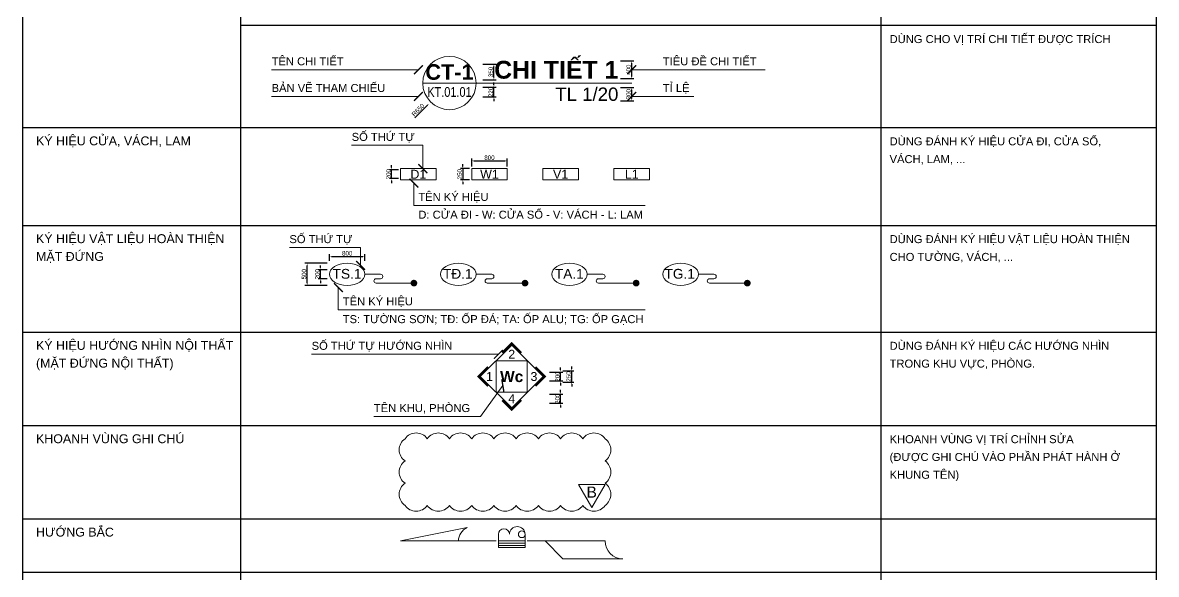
# Model space of a CAD drawing. Header units: millimetres. Extents: x -1682 to 23818, y -2364 to 49187.
# Drawn here: x -1682 to 23818, y 10736 to 23145 of the extents above; entities that cross this region are included whole.
import ezdxf
from ezdxf.enums import TextEntityAlignment as Align

# ---------------------------------------------------------------- set-up
doc = ezdxf.new("R2010")
doc.units = ezdxf.units.MM
doc.set_wipeout_variables(frame=1)
doc.linetypes.add('DOTX2', pattern=[12.7, 0, -12.7])
for name, color, linetype, lineweight in [('CHU-1', 7, 'Continuous', 9), ('DIM', 1, 'Continuous', 5), ('KI-HIEU', 6, 'Continuous', 13), ('KI-HIEU-1', 151, 'Continuous', 9), ('NET THAY', 2, 'Continuous', 25)]:
    doc.layers.add(name, color=color, linetype=linetype, lineweight=lineweight)
doc.layers.add('Z-NO-PLOT', color=249, linetype='Continuous', plot=False)
doc.styles.add('Arial', font='arial_0.ttf', dxfattribs={"height": 200})
doc.styles.add('Arial - Bold', font='arialbd_0.ttf')
doc.styles.add('Arial - Dim', font='arial_0.ttf', dxfattribs={"width": 0.8})
doc.styles.add('TA1', font='arial_0.ttf')
doc.dimstyles.new('D_100', dxfattribs={"dimtxt": 220, "dimasz": 150, "dimexe": 150, "dimexo": 150, "dimgap": 80, "dimtad": 1, "dimdec": 0, "dimzin": 9, "dimtxsty": 'TA1', "dimblk": 'ARCHTICK', "dimcen": 1, "dimdle": 150, "dimclrd": 256, "dimclre": 256, "dimclrt": 7, "dimadec": 0, "dimazin": 0, "dimtfac": 1, "dimtdec": 0, "dimtix": 1, "dimtmove": 1, "dimatfit": 3, "dimfxl": 0, "dimtolj": 1, "dimtzin": 0, "dimlwd": -1, "dimlwe": -1, "dimarcsym": 0})
doc.dimstyles.new('D_150_KTx1.5', dxfattribs={"dimtxt": 300, "dimasz": 225, "dimexe": 225, "dimexo": 225, "dimgap": 120, "dimtad": 1, "dimdec": 0, "dimzin": 9, "dimtxsty": 'TA1', "dimblk": 'ARCHTICK', "dimcen": 1, "dimdle": 225, "dimclrd": 256, "dimclre": 256, "dimclrt": 7, "dimadec": 0, "dimazin": 0, "dimtfac": 1, "dimtdec": 0, "dimtix": 1, "dimtmove": 1, "dimatfit": 3, "dimldrblk": 'ARCHTICK', "dimfxl": 0, "dimtolj": 1, "dimtzin": 0, "dimlwd": -1, "dimlwe": -1, "dimarcsym": 0})

# ---------------------------------------------------------------- blocks, each defined once
blk = doc.blocks.new('*U22')
at = {"color": 7, "flags": 8}
for tag, height, style, p in [('CHITIET', 400, 'Arial - Bold', (3800, 100)), ('TL', 300, 'Arial', (3800, -400))]:
    blk.add_attdef(tag, text='', height=height, dxfattribs=dict(at, style=style)).set_placement(p, align=Align.RIGHT)
blk.add_wipeout([(650, 0), (648.7173734783765, 40.813837694053746), (644.8745558544106, 81.46660181679772), (638.4867129736476, 121.79785448072107), (629.5790547336102, 161.6484266571556), (618.1867355918498, 200.86104634371577), (604.3547158273634, 239.28095924504055), (588.1375841029126, 276.75653951729714), (569.5993420285113, 313.1398881661148), (548.8131515763097, 348.2874167363477), (525.8610463437159, 382.06041399010746), (500.83360780426307, 414.32559333664835), (473.8296078239175, 444.9556188536476), (444.95561885364776, 473.8296078239173), (414.32559333664835, 500.8336078042628), (382.0604139901077, 525.8610463437158), (348.2874167363479, 548.8131515763096), (313.139888166115, 569.5993420285113), (276.7565395172972, 588.1375841029123), (239.2809592450407, 604.3547158273634), (200.86104634371566, 618.1867355918498), (161.64842665715548, 629.5790547336103), (121.79785448072079, 638.4867129736476), (81.46660181679748, 644.8745558544103), (40.81383769405335, 648.7173734783767), (-3.9318727310458374e-13, 650), (-40.813837694054136, 648.7173734783764), (-81.46660181679826, 644.8745558544103), (-121.79785448072157, 638.4867129736474), (-161.64842665715628, 629.5790547336103), (-200.86104634371645, 618.1867355918496), (-239.28095924504134, 604.3547158273632), (-276.7565395172978, 588.1375841029123), (-313.13988816611555, 569.5993420285113), (-348.2874167363484, 548.8131515763093), (-382.06041399010826, 525.8610463437153), (-414.325593336649, 500.83360780426233), (-444.9556188536484, 473.82960782391683), (-473.82960782391814, 444.9556188536469), (-500.83360780426364, 414.32559333664744), (-525.8610463437165, 382.06041399010655), (-548.8131515763104, 348.2874167363468), (-569.599342028512, 313.1398881661137), (-588.1375841029133, 276.756539517296), (-604.354715827364, 239.2809592450394), (-618.1867355918504, 200.8610463437144), (-629.5790547336107, 161.648426657154), (-638.486712973648, 121.79785448071948), (-644.8745558544108, 81.46660181679636), (-648.7173734783767, 40.81383769405193), (-650, -1.5916157281026244e-12), (-648.7173734783764, -40.81383769405534), (-644.8745558544103, -81.46660181679954), (-638.4867129736473, -121.79785448072289), (-629.5790547336096, -161.64842665715742), (-618.1867355918492, -200.8610463437176), (-604.3547158273627, -239.2809592450426), (-588.1375841029119, -276.75653951729896), (-569.5993420285105, -313.13988816611663), (-548.8131515763085, -348.28741673634966), (-525.8610463437145, -382.0604139901094), (-500.8336078042616, -414.32559333665006), (-473.829607823916, -444.9556188536493), (-444.9556188536459, -473.8296078239191), (-414.32559333664636, -500.8336078042646), (-382.06041399010576, -525.8610463437171), (-348.2874167363461, -548.8131515763108), (-313.13988816611345, -569.5993420285123), (-276.7565395172957, -588.1375841029133), (-239.28095924503953, -604.354715827364), (-200.86104634371475, -618.1867355918502), (-161.64842665715483, -629.5790547336105), (-121.79785448072045, -638.4867129736477), (-81.46660181679742, -644.8745558544107), (-40.813837694053575, -648.7173734783765), (-1.1939911949768178e-13, -650), (40.81383769405335, -648.7173734783765), (81.46660181679717, -644.8745558544107), (121.79785448072019, -638.4867129736477), (161.6484266571546, -629.5790547336105), (200.86104634371466, -618.1867355918505), (239.28095924503927, -604.354715827364), (276.75653951729566, -588.1375841029133), (313.13988816611317, -569.5993420285123), (348.28741673634596, -548.813151576311), (382.06041399010553, -525.8610463437172), (414.3255933366463, -500.83360780426494), (444.9556188536455, -473.82960782391933), (473.82960782391535, -444.95561885365), (500.8336078042609, -414.32559333665097), (525.8610463437137, -382.0604139901104), (548.8131515763077, -348.287416736351), (569.5993420285092, -313.13988816611845), (588.1375841029108, -276.7565395173011), (604.3547158273617, -239.28095924504487), (618.1867355918484, -200.86104634372032), (629.5790547336088, -161.64842665716037), (638.4867129736466, -121.79785448072607), (644.8745558544099, -81.46660181680318), (648.7173734783763, -40.81383769405943)])
blk.add_line((4100, 0), (-600, 0))
blk.add_circle((0, 0), 600)
at = {"color": 7, "style": 'Arial - Bold', "flags": 8}
blk.add_attdef('CT-1', text='', height=350, dxfattribs=at).set_placement((0, 250), align=Align.MIDDLE_CENTER)
at = {"color": 7, "style": 'Arial - Dim', "width": 0.8, "flags": 8}
blk.add_attdef('KT.00.00', text='', height=220, dxfattribs=at).set_placement((0, -200), align=Align.MIDDLE_CENTER)
blk = doc.blocks.new('*D68')
at = {"layer": 'Defpoints', "color": 0, "transparency": 16777216}
for p in [(7918.085693446847, 21786.20011009171), (7458.466285675585, 21326.58070232047)]:
    blk.add_point(p, dxfattribs=at)
at = {"layer": 'Z-NO-PLOT', "transparency": 16777216}
for p, q in [((7917.085693446846, 21786.2001100917), (7919.085693446848, 21786.20011009171)), ((7918.085693446845, 21785.2001100917), (7918.085693446847, 21787.20011009171)), ((7135.811435602634, 21003.92585224754), (7423.110946616255, 21291.22536326115))]:
    blk.add_line(p, q, dxfattribs=at)
blk.add_solid([(7417.218390106367, 21297.11791977103), (7429.003503126143, 21285.33280675126), (7458.466285675585, 21326.58070232047)], dxfattribs=at)
at = {"layer": 'Z-NO-PLOT', "color": 7, "lineweight": 5, "transparency": 16777216, "insert": (7211.538423765182, 21180.14303603928), "char_height": 100, "attachment_point": 5, "rotation": 44.99999999999816, "style": 'TA1'}
blk.add_mtext('\\A1;R650', dxfattribs=at)
blk = doc.blocks.new('_ArchTick')
at = {"color": 0, "const_width": 0.15}
blk.add_lwpolyline([(-0.5, -0.5), (0.5, 0.5)], dxfattribs=at)
blk = doc.blocks.new('*D69')
at = {"layer": 'Defpoints', "color": 0, "transparency": 16777216}
for p in [(11718.08569344693, 22286.20011009178), (12018.08569344693, 22286.20011009178), (11718.08569344693, 21886.20011009178)]:
    blk.add_point(p, dxfattribs=at)
at = {"layer": 'Z-NO-PLOT', "transparency": 16777216}
for p, q in [((11768.08569344693, 22286.20011009178), (12068.08569344693, 22286.20011009178)), ((12018.08569344693, 21936.20011009178), (12018.08569344693, 22236.20011009178)), ((11768.08569344693, 21886.20011009178), (12068.08569344693, 21886.20011009178))]:
    blk.add_line(p, q, dxfattribs=at)
for points in [[(12009.7523601136, 22236.20011009178), (12026.41902678027, 22236.20011009178), (12018.08569344693, 22286.20011009178)], [(12009.7523601136, 21936.20011009178), (12026.41902678027, 21936.20011009178), (12018.08569344693, 21886.20011009178)]]:
    blk.add_solid(points, dxfattribs=at)
at = {"layer": 'Z-NO-PLOT', "color": 7, "lineweight": 5, "transparency": 16777216, "insert": (11947.02839467476, 22086.20011009179), "char_height": 100, "attachment_point": 5, "rotation": 90, "style": 'TA1'}
blk.add_mtext('\\A1;400', dxfattribs=at)
blk = doc.blocks.new('*D70')
at = {"layer": 'Defpoints', "color": 0, "transparency": 16777216}
for p in [(11718.08569344693, 21686.20011009178), (12018.08569344693, 21686.20011009178), (11718.08569344693, 21386.20011009178)]:
    blk.add_point(p, dxfattribs=at)
at = {"layer": 'Z-NO-PLOT', "transparency": 16777216}
for p, q in [((11768.08569344693, 21686.20011009178), (12068.08569344693, 21686.20011009178)), ((12018.08569344693, 21436.20011009178), (12018.08569344693, 21636.20011009178)), ((11768.08569344693, 21386.20011009178), (12068.08569344693, 21386.20011009178))]:
    blk.add_line(p, q, dxfattribs=at)
for points in [[(12009.7523601136, 21636.20011009178), (12026.41902678027, 21636.20011009178), (12018.08569344693, 21686.20011009178)], [(12009.7523601136, 21436.20011009178), (12026.41902678027, 21436.20011009178), (12018.08569344693, 21386.20011009178)]]:
    blk.add_solid(points, dxfattribs=at)
at = {"layer": 'Z-NO-PLOT', "color": 7, "lineweight": 5, "transparency": 16777216, "insert": (11946.99428826276, 21536.20011009179), "char_height": 100, "attachment_point": 5, "rotation": 90, "style": 'TA1'}
blk.add_mtext('\\A1;300', dxfattribs=at)
blk = doc.blocks.new('*D71')
at = {"layer": 'Defpoints', "color": 0, "transparency": 16777216}
for p in [(8618.085693446934, 22211.20011009178), (8918.085693446934, 22211.20011009178), (8618.085693446934, 21861.20011009178)]:
    blk.add_point(p, dxfattribs=at)
at = {"layer": 'Z-NO-PLOT', "transparency": 16777216}
for p, q in [((8668.085693446934, 22211.20011009178), (8968.085693446934, 22211.20011009178)), ((8918.085693446934, 21911.20011009178), (8918.085693446934, 22161.20011009178)), ((8668.085693446934, 21861.20011009178), (8968.085693446934, 21861.20011009178))]:
    blk.add_line(p, q, dxfattribs=at)
for points in [[(8909.7523601136, 22161.20011009178), (8926.419026780268, 22161.20011009178), (8918.085693446934, 22211.20011009178)], [(8909.7523601136, 21911.20011009178), (8926.419026780268, 21911.20011009178), (8918.085693446934, 21861.20011009178)]]:
    blk.add_solid(points, dxfattribs=at)
at = {"layer": 'Z-NO-PLOT', "color": 7, "lineweight": 5, "transparency": 16777216, "insert": (8846.994288262757, 22036.20011009179), "char_height": 100, "attachment_point": 5, "rotation": 90, "style": 'TA1'}
blk.add_mtext('\\A1;350', dxfattribs=at)
blk = doc.blocks.new('*D72')
at = {"layer": 'Defpoints', "color": 0, "transparency": 16777216}
for p in [(8618.085693446934, 21696.20011009178), (8918.085693446934, 21696.20011009178), (8618.085693446934, 21476.20011009178)]:
    blk.add_point(p, dxfattribs=at)
at = {"layer": 'Z-NO-PLOT', "transparency": 16777216}
for p, q in [((8668.085693446934, 21696.20011009178), (8968.085693446934, 21696.20011009178)), ((8918.085693446934, 21746.20011009178), (8918.085693446934, 21796.20011009178)), ((8918.085693446934, 21476.20011009178), (8918.085693446934, 21696.20011009178)), ((8668.085693446934, 21476.20011009178), (8968.085693446934, 21476.20011009178)), ((8918.085693446934, 21426.20011009178), (8918.085693446934, 21376.20011009178))]:
    blk.add_line(p, q, dxfattribs=at)
for points in [[(8909.7523601136, 21746.20011009178), (8926.419026780268, 21746.20011009178), (8918.085693446934, 21696.20011009178)], [(8909.7523601136, 21426.20011009178), (8926.419026780268, 21426.20011009178), (8918.085693446934, 21476.20011009178)]]:
    blk.add_solid(points, dxfattribs=at)
at = {"layer": 'Z-NO-PLOT', "color": 7, "lineweight": 5, "transparency": 16777216, "insert": (8847.02839467476, 21586.20011009179), "char_height": 100, "attachment_point": 5, "rotation": 90, "style": 'TA1'}
blk.add_mtext('\\A1;220', dxfattribs=at)
blk = doc.blocks.new('A$C481E4985')
at = {"ltscale": 30}
blk.add_lwpolyline([(-400, -125), (400, -125), (400, 125), (-400, 125)], close=True, dxfattribs=at)
at = {"color": 7, "style": 'Arial'}
blk.add_text('D1', height=200, dxfattribs=at).set_placement((0, 0), align=Align.MIDDLE_CENTER)
blk = doc.blocks.new('A$C17C360D1')
at = {"ltscale": 30}
blk.add_lwpolyline([(-400, -125), (400, -125), (400, 125), (-400, 125)], close=True, dxfattribs=at)
at = {"color": 7, "style": 'Arial'}
blk.add_text('W1', height=200, dxfattribs=at).set_placement((0, 0), align=Align.MIDDLE_CENTER)
blk = doc.blocks.new('A$C35CD1AB5')
at = {"ltscale": 30}
blk.add_lwpolyline([(-400, -125), (400, -125), (400, 125), (-400, 125)], close=True, dxfattribs=at)
at = {"color": 7, "style": 'Arial'}
blk.add_text('V1', height=200, dxfattribs=at).set_placement((0, 0), align=Align.MIDDLE_CENTER)
blk = doc.blocks.new('A$C70DC5C1C')
at = {"ltscale": 30}
blk.add_lwpolyline([(-400, -125), (400, -125), (400, 125), (-400, 125)], close=True, dxfattribs=at)
at = {"color": 7, "style": 'Arial'}
blk.add_text('L1', height=200, dxfattribs=at).set_placement((0, 0), align=Align.MIDDLE_CENTER)
blk = doc.blocks.new('*D73')
at = {"layer": 'Defpoints', "color": 0, "transparency": 16777216}
for p in [(5018.085693446934, 17586.20011009178), (5218.085693446934, 17586.20011009178), (5218.085693446934, 17386.20011009178)]:
    blk.add_point(p, dxfattribs=at)
at = {"layer": 'Z-NO-PLOT', "transparency": 16777216}
for p, q in [((5018.085693446934, 17636.20011009178), (5018.085693446934, 17686.20011009178)), ((5168.085693446934, 17586.20011009178), (4968.085693446934, 17586.20011009178)), ((5168.085693446934, 17386.20011009178), (4968.085693446934, 17386.20011009178)), ((5018.085693446934, 17386.20011009178), (5018.085693446934, 17586.20011009178)), ((5018.085693446934, 17336.20011009178), (5018.085693446934, 17286.20011009178))]:
    blk.add_line(p, q, dxfattribs=at)
for points in [[(5009.752360113601, 17636.20011009178), (5026.419026780267, 17636.20011009178), (5018.085693446934, 17586.20011009178)], [(5009.752360113601, 17336.20011009178), (5026.419026780267, 17336.20011009178), (5018.085693446934, 17386.20011009178)]]:
    blk.add_solid(points, dxfattribs=at)
at = {"layer": 'Z-NO-PLOT', "color": 7, "lineweight": 5, "transparency": 16777216, "insert": (4947.028394674762, 17486.20011009178), "char_height": 100, "attachment_point": 5, "rotation": 90, "style": 'TA1'}
blk.add_mtext('\\A1;200', dxfattribs=at)
blk = doc.blocks.new('*D74')
at = {"layer": 'Defpoints', "color": 0, "transparency": 16777216}
for p in [(4718.085693446934, 17736.20011009178), (5218.085693446934, 17736.20011009178), (5218.085693446934, 17236.20011009178)]:
    blk.add_point(p, dxfattribs=at)
at = {"layer": 'Z-NO-PLOT', "transparency": 16777216}
for p, q in [((5168.085693446934, 17736.20011009178), (4668.085693446934, 17736.20011009178)), ((4718.085693446934, 17286.20011009178), (4718.085693446934, 17686.20011009178)), ((5168.085693446934, 17236.20011009178), (4668.085693446934, 17236.20011009178))]:
    blk.add_line(p, q, dxfattribs=at)
for points in [[(4709.752360113601, 17686.20011009178), (4726.419026780267, 17686.20011009178), (4718.085693446934, 17736.20011009178)], [(4709.752360113601, 17286.20011009178), (4726.419026780267, 17286.20011009178), (4718.085693446934, 17236.20011009178)]]:
    blk.add_solid(points, dxfattribs=at)
at = {"layer": 'Z-NO-PLOT', "color": 7, "lineweight": 5, "transparency": 16777216, "insert": (4647.028394674762, 17486.20011009178), "char_height": 100, "attachment_point": 5, "rotation": 90, "style": 'TA1'}
blk.add_mtext('\\A1;500', dxfattribs=at)
blk = doc.blocks.new('*D75')
at = {"layer": 'Defpoints', "color": 0, "transparency": 16777216}
for p in [(6018.085693446934, 17886.20011009178), (5218.085693446934, 17736.20011009178), (6018.085693446934, 17736.20011009178)]:
    blk.add_point(p, dxfattribs=at)
at = {"layer": 'Z-NO-PLOT', "transparency": 16777216}
for p, q in [((5218.085693446934, 17786.20011009178), (5218.085693446934, 17936.20011009178)), ((5268.085693446934, 17886.20011009178), (5968.085693446934, 17886.20011009178)), ((6018.085693446934, 17786.20011009178), (6018.085693446934, 17936.20011009178))]:
    blk.add_line(p, q, dxfattribs=at)
for points in [[(5268.085693446934, 17894.53344342512), (5268.085693446934, 17877.86677675845), (5218.085693446934, 17886.20011009178)], [(5968.085693446934, 17894.53344342512), (5968.085693446934, 17877.86677675845), (6018.085693446934, 17886.20011009178)]]:
    blk.add_solid(points, dxfattribs=at)
at = {"layer": 'Z-NO-PLOT', "color": 7, "lineweight": 5, "transparency": 16777216, "insert": (5618.085693446934, 17957.25740886395), "char_height": 100, "attachment_point": 5, "style": 'TA1'}
blk.add_mtext('\\A1;800', dxfattribs=at)
blk = doc.blocks.new('*D76')
at = {"layer": 'Defpoints', "color": 0, "transparency": 16777216}
for p in [(6618.085693446934, 19836.20011009178), (6818.085693446934, 19836.20011009178), (6818.085693446934, 19636.20011009178)]:
    blk.add_point(p, dxfattribs=at)
at = {"layer": 'Z-NO-PLOT', "transparency": 16777216}
for p, q in [((6618.085693446934, 19886.20011009178), (6618.085693446934, 19936.20011009178)), ((6768.085693446934, 19836.20011009178), (6568.085693446934, 19836.20011009178)), ((6768.085693446934, 19636.20011009178), (6568.085693446934, 19636.20011009178)), ((6618.085693446934, 19636.20011009178), (6618.085693446934, 19836.20011009178)), ((6618.085693446934, 19586.20011009178), (6618.085693446934, 19536.20011009178))]:
    blk.add_line(p, q, dxfattribs=at)
for points in [[(6609.752360113601, 19886.20011009178), (6626.419026780267, 19886.20011009178), (6618.085693446934, 19836.20011009178)], [(6609.752360113601, 19586.20011009178), (6626.419026780267, 19586.20011009178), (6618.085693446934, 19636.20011009178)]]:
    blk.add_solid(points, dxfattribs=at)
at = {"layer": 'Z-NO-PLOT', "color": 7, "lineweight": 5, "transparency": 16777216, "insert": (6547.028394674761, 19736.20011009178), "char_height": 100, "attachment_point": 5, "rotation": 90, "style": 'TA1'}
blk.add_mtext('\\A1;200', dxfattribs=at)
blk = doc.blocks.new('*D87')
at = {"layer": 'Defpoints', "color": 0, "transparency": 16777216}
for p in [(9218.085693446934, 20036.20011009178), (8418.085693446934, 19861.20011009178), (9218.085693446934, 19861.20011009178)]:
    blk.add_point(p, dxfattribs=at)
at = {"layer": 'Z-NO-PLOT', "transparency": 16777216}
for p, q in [((8418.085693446934, 19911.20011009178), (8418.085693446934, 20086.20011009178)), ((8468.085693446934, 20036.20011009178), (9168.085693446934, 20036.20011009178)), ((9218.085693446934, 19911.20011009178), (9218.085693446934, 20086.20011009178))]:
    blk.add_line(p, q, dxfattribs=at)
for points in [[(8468.085693446934, 20044.53344342512), (8468.085693446934, 20027.86677675845), (8418.085693446934, 20036.20011009178)], [(9168.085693446934, 20044.53344342512), (9168.085693446934, 20027.86677675845), (9218.085693446934, 20036.20011009178)]]:
    blk.add_solid(points, dxfattribs=at)
at = {"layer": 'Z-NO-PLOT', "color": 7, "lineweight": 5, "transparency": 16777216, "insert": (8818.085693446934, 20107.25740886395), "char_height": 100, "attachment_point": 5, "style": 'TA1'}
blk.add_mtext('\\A1;800', dxfattribs=at)
blk = doc.blocks.new('*D88')
at = {"layer": 'Defpoints', "color": 0, "transparency": 16777216}
for p in [(8418.085693446934, 19861.20011009178), (8218.085693446934, 19611.20011009178), (8418.085693446934, 19611.20011009178)]:
    blk.add_point(p, dxfattribs=at)
at = {"layer": 'Z-NO-PLOT', "transparency": 16777216}
for p, q in [((8218.085693446934, 19911.20011009178), (8218.085693446934, 19961.20011009178)), ((8368.085693446934, 19861.20011009178), (8168.085693446935, 19861.20011009179)), ((8218.085693446934, 19861.20011009178), (8218.085693446934, 19611.20011009178)), ((8368.085693446934, 19611.20011009178), (8168.085693446935, 19611.20011009179)), ((8218.085693446934, 19561.20011009178), (8218.085693446934, 19511.20011009178))]:
    blk.add_line(p, q, dxfattribs=at)
for points in [[(8209.7523601136, 19911.20011009178), (8226.419026780268, 19911.20011009178), (8218.085693446934, 19861.20011009178)], [(8209.7523601136, 19561.20011009178), (8226.419026780268, 19561.20011009178), (8218.085693446934, 19611.20011009178)]]:
    blk.add_solid(points, dxfattribs=at)
at = {"layer": 'Z-NO-PLOT', "color": 7, "lineweight": 5, "transparency": 16777216, "insert": (8147.028394674762, 19736.20011009179), "char_height": 100, "attachment_point": 5, "rotation": 90, "style": 'TA1'}
blk.add_mtext('\\A1;250', dxfattribs=at)
blk = doc.blocks.new('A$C5A0F1500')
at = {"ltscale": 30, "const_width": 50}
for points in [[(212.1320343559601, 530.3300858899165), (-3.637978807091713e-12, 742.4621202458693), (-212.1320343559637, 530.3300858899165)], [(-530.3300858899165, 212.1320343559601), (-742.4621202458693, -3.637978807091713e-12), (-530.3300858899147, -212.1320343559637)], [(530.3300858899165, 212.1320343559601), (742.4621202458693, -3.637978807091713e-12), (530.3300858899147, -212.1320343559637)], [(212.1320343559601, -530.3300858899165), (-3.637978807091713e-12, -742.4621202458693), (-212.1320343559637, -530.3300858899165)]]:
    blk.add_lwpolyline(points, dxfattribs=at)
at = {"ltscale": 30}
for points in [[(-707.1067811865487, 0), (0, 707.1067811865469), (707.1067811865487, 0), (0, -707.1067811865469)], [(-350, 350), (350, 350), (350, -350), (-350, -350)]]:
    blk.add_lwpolyline(points, close=True, dxfattribs=at)
at = {"color": 7}
for tag, height, style, p in [('2', 200, 'Arial', (0, 500)), ('1', 200, 'Arial', (-500, 0)), ('WC', 250, 'Arial - Bold', (0, 0)), ('3', 200, 'Arial', (500, 0)), ('4', 200, 'Arial', (0, -500))]:
    blk.add_attdef(tag, text='', height=height, dxfattribs=dict(at, style=style)).set_placement(p, align=Align.MIDDLE_CENTER)
blk = doc.blocks.new('*D77')
at = {"layer": 'Defpoints', "color": 0, "transparency": 16777216}
for p in [(10118.08569344693, 14786.20011009179), (10118.08569344693, 14586.20011009179), (10418.08569344693, 14786.20011009179)]:
    blk.add_point(p, dxfattribs=at)
at = {"layer": 'Z-NO-PLOT', "transparency": 16777216}
for p, q in [((10418.08569344693, 14836.20011009179), (10418.08569344693, 14886.20011009179)), ((10168.08569344693, 14786.20011009179), (10468.08569344693, 14786.20011009179)), ((10168.08569344693, 14586.20011009179), (10468.08569344693, 14586.20011009179)), ((10418.08569344693, 14586.20011009179), (10418.08569344693, 14786.20011009179)), ((10418.08569344693, 14536.20011009179), (10418.08569344693, 14486.20011009179))]:
    blk.add_line(p, q, dxfattribs=at)
for points in [[(10409.7523601136, 14836.20011009179), (10426.41902678027, 14836.20011009179), (10418.08569344693, 14786.20011009179)], [(10409.7523601136, 14536.20011009179), (10426.41902678027, 14536.20011009179), (10418.08569344693, 14586.20011009179)]]:
    blk.add_solid(points, dxfattribs=at)
at = {"layer": 'Z-NO-PLOT', "color": 7, "lineweight": 5, "transparency": 16777216, "insert": (10347.02839467476, 14686.20011009179), "char_height": 100, "attachment_point": 5, "rotation": 90, "style": 'TA1'}
blk.add_mtext('\\A1;200', dxfattribs=at)
blk = doc.blocks.new('*D78')
at = {"layer": 'Defpoints', "color": 0, "transparency": 16777216}
for p in [(10418.08569344693, 15311.20011009179), (10668.08569344693, 15311.20011009179), (10418.08569344693, 15061.20011009179)]:
    blk.add_point(p, dxfattribs=at)
at = {"layer": 'Z-NO-PLOT', "transparency": 16777216}
for p, q in [((10468.08569344693, 15311.20011009179), (10718.08569344693, 15311.20011009179)), ((10668.08569344693, 15361.20011009179), (10668.08569344693, 15411.20011009179)), ((10668.08569344693, 15061.20011009179), (10668.08569344693, 15311.20011009179)), ((10468.08569344693, 15061.20011009179), (10718.08569344693, 15061.20011009179)), ((10668.08569344693, 15011.20011009179), (10668.08569344693, 14961.20011009179))]:
    blk.add_line(p, q, dxfattribs=at)
for points in [[(10659.7523601136, 15361.20011009179), (10676.41902678027, 15361.20011009179), (10668.08569344693, 15311.20011009179)], [(10659.7523601136, 15011.20011009179), (10676.41902678027, 15011.20011009179), (10668.08569344693, 15061.20011009179)]]:
    blk.add_solid(points, dxfattribs=at)
at = {"layer": 'Z-NO-PLOT', "color": 7, "lineweight": 5, "transparency": 16777216, "insert": (10597.02839467476, 15186.20011009179), "char_height": 100, "attachment_point": 5, "rotation": 90, "style": 'TA1'}
blk.add_mtext('\\A1;250', dxfattribs=at)
blk = doc.blocks.new('*D79')
at = {"layer": 'Defpoints', "color": 0, "transparency": 16777216}
for p in [(10118.08569344693, 15286.20011009179), (10118.08569344693, 15086.20011009179), (10418.08569344693, 15286.20011009179)]:
    blk.add_point(p, dxfattribs=at)
at = {"layer": 'Z-NO-PLOT', "transparency": 16777216}
for p, q in [((10418.08569344693, 15336.20011009179), (10418.08569344693, 15386.20011009179)), ((10168.08569344693, 15286.20011009179), (10468.08569344693, 15286.20011009179)), ((10168.08569344693, 15086.20011009179), (10468.08569344693, 15086.20011009179)), ((10418.08569344693, 15086.20011009179), (10418.08569344693, 15286.20011009179)), ((10418.08569344693, 15036.20011009179), (10418.08569344693, 14986.20011009179))]:
    blk.add_line(p, q, dxfattribs=at)
for points in [[(10409.7523601136, 15336.20011009179), (10426.41902678027, 15336.20011009179), (10418.08569344693, 15286.20011009179)], [(10409.7523601136, 15036.20011009179), (10426.41902678027, 15036.20011009179), (10418.08569344693, 15086.20011009179)]]:
    blk.add_solid(points, dxfattribs=at)
at = {"layer": 'Z-NO-PLOT', "color": 7, "lineweight": 5, "transparency": 16777216, "insert": (10347.02839467476, 15186.20011009179), "char_height": 100, "attachment_point": 5, "rotation": 90, "style": 'TA1'}
blk.add_mtext('\\A1;200', dxfattribs=at)
blk = doc.blocks.new('A$C08537F99')
at = {"ltscale": 30}
blk.add_lwpolyline([(0, -346.410161513777), (300, 173.2050807568885), (-300, 173.2050807568885)], close=True, dxfattribs=at)
at = {"color": 7, "style": 'Arial', "flags": 8}
blk.add_attdef('B', text='', height=250, dxfattribs=at).set_placement((0, 0), align=Align.MIDDLE_CENTER)
blk = doc.blocks.new('HUONG BAC 1')
for p, q in [((-100, -2800), (-100, -2200)), ((-50, -2800), (-50, -2200)), ((0, -2800), (0, -2200))]:
    blk.add_line(p, q)
for points in [[(0, -2150), (0, 0), (300, -1499.999999999913, 0.2898582164661989), (0, -1299.999999999971)], [(-150, -2800), (-150, -2200), (150, -2200, -1), (150, -2450, -1), (150, -2800), (-150, -2800)], [(0, -2850), (0, -4600, 0.4142135623730151), (-400.0000000000473, -5000), (-400.0000000000036, -3650), (0, -3250)]]:
    blk.add_lwpolyline(points, format="xyb")
blk.add_circle((150, -2725), 75)
blk = doc.blocks.new('*U28')
blk.add_leader([(1500, -200), (650, -200)], dimstyle='D_100', override={"dimgap": 80, "dimtad": 0, "dimldrblk": 'DOT'})
at = {"linetype": 'DOTX2', "ltscale": 1000}
blk.add_wipeout([(381.16172431133714, -75.81778093727962), (400.0000000000002, 2.2737367544323206e-13), (381.16172431133714, 75.8177809372803), (333.42288785377986, 138.10828215463948), (273.2464513214838, 182.57744166027078), (211.99957600127263, 211.99957600127232), (154.14330578579762, 230.69175971533377), (100.24850627270023, 242.0213034512767), (49.34820300488093, 248.0901698319817), (-49.34820300488087, 248.0901698319817), (-100.24850627270007, 242.02130345127694), (-154.14330578579757, 230.691759715334), (-211.99957600127163, 211.99957600127232), (-273.2464513214846, 182.57744166027078), (-333.4228878537798, 138.1082821546396), (-381.1617243113369, 75.81778093728008), (-400, 2.2737367544323206e-13), (-381.1617243113369, -75.81778093727962), (-333.4228878537798, -138.10828215463903), (-273.24645132148356, -182.57744166026998), (-211.99957600127163, -211.99957600127163), (-154.14330578579757, -230.69175971533298), (-100.24850627270092, -242.02130345127603), (-49.34820300488087, -248.09016983198103), (49.34820300488093, -248.09016983198103), (100.24850627270106, -242.02130345127603), (154.14330578579762, -230.69175971533332), (211.99957600127178, -211.99957600127163), (273.2464513214838, -182.5774416602702), (333.42288785377986, -138.10828215463903)], dxfattribs=at)
blk.add_lwpolyline([(400, 0), (750, 0, -1), (750, -100), (650, -100, 0.9999999999999999), (650, -200)], format="xyb")
blk.add_ellipse((0, 0), major_axis=(400.0000000000001, 0), ratio=0.6249999999999999)
at = {"color": 7, "style": 'TA1'}
blk.add_attdef('TUONG', text='', height=220, dxfattribs=at).set_placement((150, -100), align=Align.RIGHT)
blk.add_attdef('1', (150, -100), '', height=220, dxfattribs=at)

msp = doc.modelspace()

# ---------------------------------------------------------------- linework, layer by layer
at = {"layer": 'KI-HIEU-1'}
msp.add_lwpolyline([(6918.085693446934, 12286.20011009179, 0.52056705), (7418.085693446934, 12286.20011009179, 0.52056705), (7918.085693446934, 12286.20011009179, 0.52056705), (8418.085693446934, 12286.20011009179, 0.52056705), (8918.085693446934, 12286.20011009179, 0.52056705), (9418.085693446934, 12286.20011009179, 0.52056705), (9918.085693446934, 12286.20011009179, 0.52056705), (10418.08569344693, 12286.20011009179, 0.52056705), (10918.08569344693, 12286.20011009179, 0.52056705), (11418.08569344693, 12286.20011009179, 0.52056705), (11418.08569344693, 12786.20011009179, 0.52056705), (11418.08569344693, 13286.20011009179, 0.52056705), (11418.08569344693, 13786.20011009179, 0.52056705), (10918.08569344693, 13786.20011009179, 0.52056705), (10418.08569344693, 13786.20011009179, 0.52056705), (9918.085693446934, 13786.20011009179, 0.52056705), (9418.085693446934, 13786.20011009179, 0.52056705), (8918.085693446934, 13786.20011009179, 0.52056705), (8418.085693446934, 13786.20011009179, 0.52056705), (7918.085693446934, 13786.20011009179, 0.52056705), (7418.085693446934, 13786.20011009179, 0.52056705), (6918.085693446934, 13786.20011009179, 0.52056705), (6918.085693446934, 13286.20011009179, 0.52056705), (6918.085693446934, 12786.20011009179, 0.52056705)], format="xyb", close=True, dxfattribs=at)
at = {"layer": 'NET THAY'}
for p, q in [((3218.085693446934, 48336.20011009178), (3218.085693447574, -2363.799889908214)), ((17618.08569344693, 48336.20011009178), (17618.08569344746, -2363.799889908214)), ((3218.08569344729, 23086.20011009152), (23818.08569344705, 23086.20011009178)), ((-1681.914306553066, 20786.20011009178), (23818.08569344693, 20786.20011009178)), ((-1681.914306553066, 18586.20011009178), (23818.08569344693, 18586.20011009178)), ((-1681.914306553066, 16186.20011009179), (23818.08569344693, 16186.20011009179)), ((-1681.914306553066, 14086.20011009179), (23818.08569344693, 14086.20011009179)), ((-1681.914306553066, 11986.20011009179), (23818.08569344693, 11986.20011009179)), ((-1681.914306553066, 10786.20011009179), (23818.08569344693, 10786.20011009179))]:
    msp.add_line(p, q, dxfattribs=at)
msp.add_lwpolyline([(-1681.914306553066, 48336.20011009178), (23818.08569344693, 48336.20011009178), (23818.08569344787, -2363.799889908214), (-1681.914306553066, -2363.799889908214)], close=True, dxfattribs=at)

# ---------------------------------------------------------------- block references
at = {"layer": 'KI-HIEU', "linetype": 'ByBlock'}
for name, p in [('A$C481E4985', (7218.085693446934, 19736.20011009178)), ('A$C17C360D1', (8818.085693446934, 19736.20011009178)), ('A$C35CD1AB5', (10418.08569344693, 19736.20011009178)), ('A$C70DC5C1C', (12018.08569344693, 19736.20011009178))]:
    msp.add_blockref(name, p, dxfattribs=at)
msp.add_blockref('A$C5A0F1500', (9318.085693446934, 15186.20011009179), dxfattribs=at).add_auto_attribs({'WC': 'Wc', '4': '4', '3': '3', '2': '2', '1': '1'})
at = {"layer": 'KI-HIEU', "linetype": 'ByBlock', "rotation": 90}
msp.add_blockref('HUONG BAC 1', (6818.085693446934, 11486.20011009179), dxfattribs=at)
at = {"layer": 'KI-HIEU-1'}
msp.add_blockref('A$C08537F99', (11118.08569344693, 12586.20011009179), dxfattribs=at).add_auto_attribs({'B': 'B'})

# ---------------------------------------------------------------- texts
at = {"layer": 'CHU-1', "style": 'Arial'}
for s, height, p in [('DÙNG CHO VỊ TRÍ CHI TIẾT ĐƯỢC TRÍCH', 180, (17818.08569344693, 22686.20011009178)), ('TÊN CHI TIẾT', 180, (3918.085693446934, 22186.20011009178)), ('TIÊU ĐỀ CHI TIẾT', 180, (12718.08569344693, 22186.20011009178)), ('BẢN VẼ THAM CHIẾU', 180, (3918.085693446934, 21586.20011009178)), ('TỈ LỆ', 180, (12718.08569344693, 21586.20011009178)), ('SỐ THỨ TỰ', 180, (5718.085693446934, 20486.20011009178)), ('KÝ HIỆU CỬA, VÁCH, LAM', 200, (-1381.914306553066, 20386.20011009178)), ('DÙNG ĐÁNH KÝ HIỆU CỬA ĐI, CỬA SỔ,', 180, (17818.08569344693, 20386.20011009178)), ('VÁCH, LAM, ...', 180, (17818.08569344693, 19986.20011009178)), ('TÊN KÝ HIỆU', 180, (7218.085693446934, 19136.20011009178)), ('D: CỬA ĐI - W: CỬA SỔ - V: VÁCH - L: LAM', 180, (7218.085693446934, 18736.20011009178)), ('KÝ HIỆU VẬT LIỆU HOÀN THIỆN', 200, (-1381.914306553066, 18186.20011009178)), ('SỐ THỨ TỰ', 180, (4318.085693446934, 18186.20011009178)), ('DÙNG ĐÁNH KÝ HIỆU VẬT LIỆU HOÀN THIỆN', 180, (17818.08569344693, 18186.20011009178)), ('MẶT ĐỨNG', 200, (-1381.914306553066, 17786.20011009178)), ('CHO TƯỜNG, VÁCH, ...', 180, (17818.08569344693, 17786.20011009178)), ('TÊN KÝ HIỆU', 180, (5518.085693446934, 16786.20011009178)), ('TS: TƯỜNG SƠN; TĐ: ỐP ĐÁ; TA: ỐP ALU; TG: ỐP GẠCH', 180, (5518.085693446934, 16386.20011009178)), ('KÝ HIỆU HƯỚNG NHÌN NỘI THẤT', 200, (-1381.914306553066, 15786.20011009179)), ('SỐ THỨ TỰ HƯỚNG NHÌN', 180, (4818.085693446934, 15786.20011009179)), ('DÙNG ĐÁNH KÝ HIỆU CÁC HƯỚNG NHÌN', 180, (17818.08569344693, 15786.20011009179)), ('(MẶT ĐỨNG NỘI THẤT)', 200, (-1381.914306553066, 15386.20011009179)), ('TRONG KHU VỰC, PHÒNG.', 180, (17818.08569344693, 15386.20011009179)), ('TÊN KHU, PHÒNG', 180, (6218.085693446934, 14386.20011009179)), ('KHOANH VÙNG GHI CHÚ', 200, (-1381.914306553066, 13686.20011009179)), ('KHOANH VÙNG VỊ TRÍ CHỈNH SỬA', 180, (17818.08569344693, 13686.20011009179)), ('(ĐƯỢC GHI CHÚ VÀO PHẦN PHÁT HÀNH Ở', 180, (17818.08569344693, 13286.20011009179)), ('KHUNG TÊN)', 180, (17818.08569344693, 12886.20011009179)), ('HƯỚNG BẮC', 200, (-1381.914306553066, 11586.20011009179))]:
    msp.add_text(s, height=height, dxfattribs=at).set_placement(p)

# ---------------------------------------------------------------- dimensions: what is measured, and where the dimension line sits
at = {"layer": 'Z-NO-PLOT', "lineweight": 5}
dim = msp.add_linear_dim(base=(9218.085693446934, 20036.20011009178), p1=(8418.085693446934, 19861.20011009178), p2=(9218.085693446934, 19861.20011009178), dimstyle='D_100', override={"dimtxt": 100, "dimasz": 50, "dimexe": 50, "dimexo": 50, "dimgap": 20, "dimsah": 1, "dimdle": 50}, dxfattribs=at)
dim.commit()
dim.dimension.update_dxf_attribs({"geometry": '*D87', "text_midpoint": (8818.085693446934, 20107.25740886395)})
for base, p1, p2, picture, middle in [((6618.085693446934, 19836.20011009178), (6818.085693446934, 19636.20011009178), (6818.085693446934, 19836.20011009178), '*D76', (6547.028394674761, 19736.20011009178)), ((8218.085693446934, 19611.20011009178), (8418.085693446934, 19861.20011009178), (8418.085693446934, 19611.20011009178), '*D88', (8147.028394674762, 19736.20011009179)), ((10418.08569344693, 15286.20011009179), (10118.08569344693, 15086.20011009179), (10118.08569344693, 15286.20011009179), '*D79', (10347.02839467476, 15186.20011009179)), ((10668.08569344693, 15311.20011009179), (10418.08569344693, 15061.20011009179), (10418.08569344693, 15311.20011009179), '*D78', (10597.02839467476, 15186.20011009179)), ((10418.08569344693, 14786.20011009179), (10118.08569344693, 14586.20011009179), (10118.08569344693, 14786.20011009179), '*D77', (10347.02839467476, 14686.20011009179))]:
    dim = msp.add_linear_dim(base=base, p1=p1, p2=p2, angle=90, dimstyle='D_100', override={"dimtxt": 100, "dimasz": 50, "dimexe": 50, "dimexo": 50, "dimgap": 20, "dimsah": 1, "dimdle": 50}, dxfattribs=at)
    dim.commit()
    dim.dimension.update_dxf_attribs({"geometry": picture, "text_midpoint": middle})

# ---------------------------------------------------------------- leaders
at = {"layer": 'DIM'}
for points in [[(7318.085693446934, 19861.20011009178), (7318.085693446934, 20386.20011009178), (5718.085693446934, 20386.20011009178)], [(7118.085693446934, 19536.20011009178), (7118.085693446934, 19036.20011009178), (12318.08569344693, 19036.20011009178)], [(9018.085693446934, 15686.20011009179), (8318.085693446934, 15686.20011009179), (4818.085693446934, 15686.20011009179)], [(9118.085693446934, 14986.20011009179), (8618.085693446934, 14286.20011009179), (6218.085693446934, 14286.20011009179)]]:
    msp.add_leader(points, dimstyle='D_150_KTx1.5', override={"dimasz": 200, "dimtad": 0, "dimtxsty": 'TA1', "dimfxl": 10, "dimfxlon": 1, "dimarcsym": 1}, dxfattribs=at)

# ---------------------------------------------------------------- next in the draw order: block references
at = {"layer": 'KI-HIEU', "linetype": 'ByBlock'}
ref = msp.add_blockref('*U22', (7918.085693446934, 21786.20011009178), dxfattribs=at)
ref.add_attrib('CT-1', 'CT-1', dxfattribs={"layer": '0', "color": 7, "height": 350, "style": 'Arial - Bold'}).set_placement((7918.085693446934, 22036.20011009178), align=Align.MIDDLE_CENTER)
ref.add_attrib('KT.00.00', 'KT.01.01', dxfattribs={"layer": '0', "color": 7, "height": 220, "style": 'Arial - Dim', "width": 0.8}).set_placement((7918.085693446934, 21586.20011009178), align=Align.MIDDLE_CENTER)
ref.add_attrib('CHITIET', 'CHI TIẾT 1', dxfattribs={"layer": '0', "color": 7, "height": 400, "style": 'Arial - Bold', "flags": 8}).set_placement((11718.08569344693, 21886.20011009178), align=Align.RIGHT)
ref.add_attrib('TL', 'TL 1/20', dxfattribs={"layer": '0', "color": 7, "height": 300, "style": 'Arial', "flags": 8}).set_placement((11718.08569344693, 21386.20011009178), align=Align.RIGHT)
at = {"layer": 'KI-HIEU-1'}
for p, values in [((5618.085693446934, 17486.20011009178), {'TUONG': 'TS.', '1': '1'}), ((8118.085693446934, 17486.20011009178), {'TUONG': 'TĐ.', '1': '1'}), ((10618.08569344693, 17486.20011009178), {'TUONG': 'TA.', '1': '1'}), ((13118.08569344693, 17486.20011009178), {'TUONG': 'TG.', '1': '1'})]:
    msp.add_blockref('*U28', p, dxfattribs=at).add_auto_attribs(values)

# ---------------------------------------------------------------- next in the draw order: dimensions: what is measured, and where the dimension line sits
at = {"layer": 'Z-NO-PLOT', "lineweight": 5}
for base, p1, p2, picture, middle in [((8918.085693446934, 22211.20011009178), (8618.085693446934, 21861.20011009178), (8618.085693446934, 22211.20011009178), '*D71', (8846.994288262757, 22036.20011009179)), ((12018.08569344693, 22286.20011009178), (11718.08569344693, 21886.20011009178), (11718.08569344693, 22286.20011009178), '*D69', (11947.02839467476, 22086.20011009179)), ((8918.085693446934, 21696.20011009178), (8618.085693446934, 21476.20011009178), (8618.085693446934, 21696.20011009178), '*D72', (8847.02839467476, 21586.20011009179)), ((12018.08569344693, 21686.20011009178), (11718.08569344693, 21386.20011009178), (11718.08569344693, 21686.20011009178), '*D70', (11946.99428826276, 21536.20011009179)), ((4718.085693446934, 17736.20011009178), (5218.085693446934, 17236.20011009178), (5218.085693446934, 17736.20011009178), '*D74', (4647.028394674762, 17486.20011009178)), ((5018.085693446934, 17586.20011009178), (5218.085693446934, 17386.20011009178), (5218.085693446934, 17586.20011009178), '*D73', (4947.028394674762, 17486.20011009178))]:
    dim = msp.add_linear_dim(base=base, p1=p1, p2=p2, angle=90, dimstyle='D_100', override={"dimtxt": 100, "dimasz": 50, "dimexe": 50, "dimexo": 50, "dimgap": 20, "dimsah": 1, "dimdle": 50}, dxfattribs=at)
    dim.commit()
    dim.dimension.update_dxf_attribs({"geometry": picture, "text_midpoint": middle})
dim = msp.add_radius_dim(center=(7918.085693446847, 21786.20011009171), mpoint=(7458.466285675585, 21326.58070232047), dimstyle='D_100', override={"dimtxt": 100, "dimasz": 50, "dimexe": 50, "dimexo": 50, "dimgap": 20, "dimsah": 1, "dimdle": 50, "dimtofl": 0}, dxfattribs=at)
dim.commit()
dim.dimension.update_dxf_attribs({"geometry": '*D68', "text_midpoint": (7211.538423765182, 21180.14303603928)})
dim = msp.add_linear_dim(base=(6018.085693446934, 17886.20011009178), p1=(5218.085693446934, 17736.20011009178), p2=(6018.085693446934, 17736.20011009178), dimstyle='D_100', override={"dimtxt": 100, "dimasz": 50, "dimexe": 50, "dimexo": 50, "dimgap": 20, "dimsah": 1, "dimdle": 50}, dxfattribs=at)
dim.commit()
dim.dimension.update_dxf_attribs({"geometry": '*D75', "text_midpoint": (5618.085693446934, 17957.25740886395)})

# ---------------------------------------------------------------- next in the draw order: leaders
at = {"layer": 'DIM'}
for points, override in [([(7218.085693446934, 22086.20011009178), (6318.085693446934, 22086.20011009178), (3918.085693446934, 22086.20011009178)], {"dimasz": 200, "dimtad": 0, "dimtxsty": 'TA1', "dimfxl": 10, "dimfxlon": 1, "dimarcsym": 1}), ([(12018.08569344693, 22086.20011009178), (12718.08569344693, 22086.20011009178), (15018.08569344693, 22086.20011009178)], {"dimasz": 200, "dimtad": 0, "dimfxl": 10, "dimfxlon": 1, "dimarcsym": 1}), ([(7218.085693446934, 21486.20011009178), (6318.085693446934, 21486.20011009178), (3918.085693446934, 21486.20011009178)], {"dimasz": 200, "dimtad": 0, "dimtxsty": 'TA1', "dimfxl": 10, "dimfxlon": 1, "dimarcsym": 1}), ([(12018.08569344693, 21486.20011009178), (12718.08569344693, 21486.20011009178), (13418.08569344693, 21486.20011009178)], {"dimasz": 200, "dimtad": 0, "dimtxsty": 'TA1', "dimfxl": 10, "dimfxlon": 1, "dimarcsym": 1}), ([(5918.085693446934, 17686.20011009178), (5918.085693446934, 18086.20011009178), (4318.085693446934, 18086.20011009178)], {"dimasz": 200, "dimtad": 0, "dimtxsty": 'TA1', "dimfxl": 10, "dimfxlon": 1, "dimarcsym": 1}), ([(5418.085693446934, 17186.20011009178), (5418.085693446934, 16686.20011009178), (12318.08569344693, 16686.20011009178)], {"dimasz": 200, "dimtad": 0, "dimtxsty": 'TA1', "dimfxl": 10, "dimfxlon": 1, "dimarcsym": 1})]:
    msp.add_leader(points, dimstyle='D_150_KTx1.5', override=override, dxfattribs=at)

doc.saveas('drawing.dxf')
